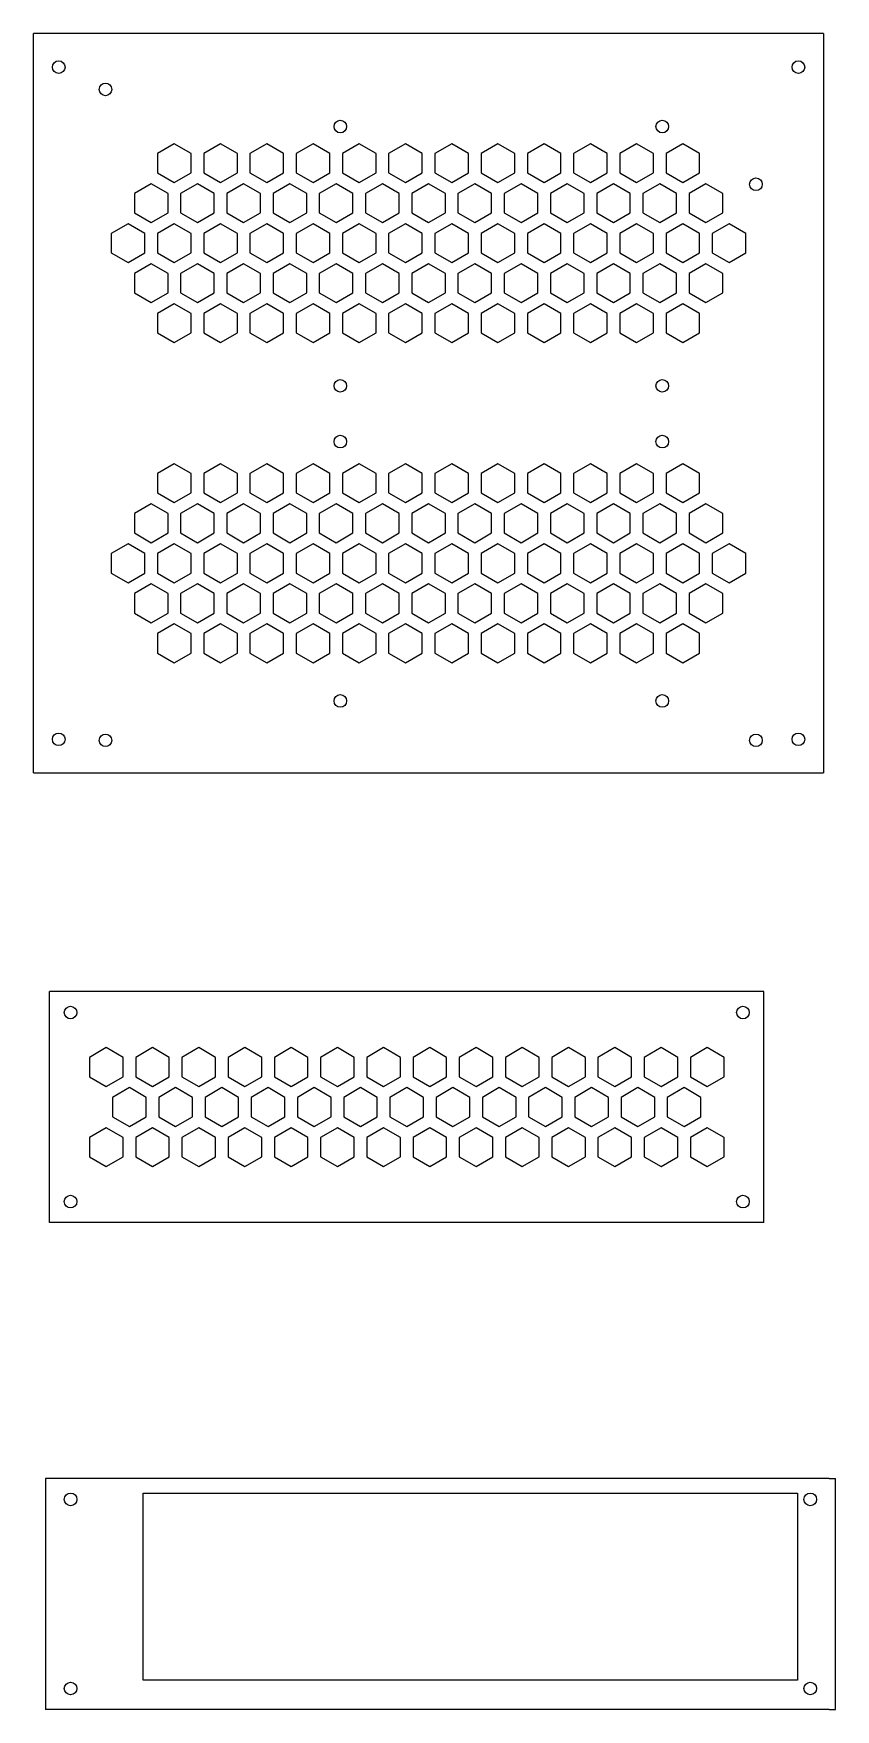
# Model space of a CAD drawing. Header units: millimetres. Extents: x 34 to 5984, y -3597 to 314.
# Drawn here: x 2943.1 to 3134, y -3597.3 to -3198.4 of the extents above; entities that cross this region are included whole.
import ezdxf

# ---------------------------------------------------------------- set-up
doc = ezdxf.new("R2010")
doc.units = ezdxf.units.MM

msp = doc.modelspace()

# ---------------------------------------------------------------- linework, layer by layer
for p, q in [((3131.146, -3198.371), (2943.146, -3198.371)), ((2943.146, -3374.371), (2943.146, -3198.371)), ((3131.146, -3198.371), (3131.146, -3374.371)), ((2943.146, -3374.371), (3131.146, -3374.371)), ((3116.95, -3426.406), (2946.95, -3426.406)), ((2946.95, -3481.406), (2946.95, -3426.406)), ((3116.95, -3481.406), (3116.95, -3426.406)), ((3116.95, -3481.406), (2946.95, -3481.406)), ((2947.464, -3542.3), (2945.964, -3542.3)), ((2945.964, -3542.3), (2945.964, -3597.3)), ((3132.464, -3542.3), (2947.464, -3542.3)), ((3132.464, -3542.3), (3133.964, -3542.3)), ((3133.964, -3597.3), (3133.964, -3542.3)), ((2947.464, -3597.3), (2945.964, -3597.3)), ((3132.464, -3597.3), (2947.464, -3597.3)), ((3132.464, -3597.3), (3133.964, -3597.3))]:
    msp.add_line(p, q)
at = {"color": 242, "true_color": 0xcd2027}
for p, q in [((2969.214, -3545.85), (3124.964, -3545.85)), ((2969.214, -3590.3), (2969.214, -3545.85)), ((3124.964, -3545.85), (3124.964, -3590.3)), ((3124.964, -3590.3), (2969.214, -3590.3))]:
    msp.add_line(p, q, dxfattribs=at)
at = {"color": 1}
for points in [[(2980.646, -3226.904), (2976.646, -3224.595), (2972.646, -3226.904), (2972.646, -3231.523), (2976.646, -3233.832), (2980.646, -3231.523)], [(2991.646, -3226.904), (2987.646, -3224.595), (2983.646, -3226.904), (2983.646, -3231.523), (2987.646, -3233.832), (2991.646, -3231.523)], [(3002.646, -3226.904), (2998.646, -3224.595), (2994.646, -3226.904), (2994.646, -3231.523), (2998.646, -3233.832), (3002.646, -3231.523)], [(3013.646, -3226.904), (3009.646, -3224.595), (3005.646, -3226.904), (3005.646, -3231.523), (3009.646, -3233.832), (3013.646, -3231.523)], [(3024.646, -3226.904), (3020.646, -3224.595), (3016.646, -3226.904), (3016.646, -3231.523), (3020.646, -3233.832), (3024.646, -3231.523)], [(3035.646, -3226.904), (3031.646, -3224.595), (3027.646, -3226.904), (3027.646, -3231.523), (3031.646, -3233.832), (3035.646, -3231.523)], [(3046.646, -3226.904), (3042.646, -3224.595), (3038.646, -3226.904), (3038.646, -3231.523), (3042.646, -3233.832), (3046.646, -3231.523)], [(3057.646, -3226.904), (3053.646, -3224.595), (3049.646, -3226.904), (3049.646, -3231.523), (3053.646, -3233.832), (3057.646, -3231.523)], [(3068.646, -3226.904), (3064.646, -3224.595), (3060.646, -3226.904), (3060.646, -3231.523), (3064.646, -3233.832), (3068.646, -3231.523)], [(3079.646, -3226.904), (3075.646, -3224.595), (3071.646, -3226.904), (3071.646, -3231.523), (3075.646, -3233.832), (3079.646, -3231.523)], [(3090.646, -3226.904), (3086.646, -3224.595), (3082.646, -3226.904), (3082.646, -3231.523), (3086.646, -3233.832), (3090.646, -3231.523)], [(3101.646, -3226.904), (3097.646, -3224.595), (3093.646, -3226.904), (3093.646, -3231.523), (3097.646, -3233.832), (3101.646, -3231.523)], [(2975.146, -3236.43), (2971.146, -3234.121), (2967.146, -3236.43), (2967.146, -3241.049), (2971.146, -3243.358), (2975.146, -3241.049)], [(2986.146, -3236.43), (2982.146, -3234.121), (2978.146, -3236.43), (2978.146, -3241.049), (2982.146, -3243.358), (2986.146, -3241.049)], [(2997.146, -3236.43), (2993.146, -3234.121), (2989.146, -3236.43), (2989.146, -3241.049), (2993.146, -3243.358), (2997.146, -3241.049)], [(3008.146, -3236.43), (3004.146, -3234.121), (3000.146, -3236.43), (3000.146, -3241.049), (3004.146, -3243.358), (3008.146, -3241.049)], [(3019.146, -3236.43), (3015.146, -3234.121), (3011.146, -3236.43), (3011.146, -3241.049), (3015.146, -3243.358), (3019.146, -3241.049)], [(3030.146, -3236.43), (3026.146, -3234.121), (3022.146, -3236.43), (3022.146, -3241.049), (3026.146, -3243.358), (3030.146, -3241.049)], [(3041.146, -3236.43), (3037.146, -3234.121), (3033.146, -3236.43), (3033.146, -3241.049), (3037.146, -3243.358), (3041.146, -3241.049)], [(3052.146, -3236.43), (3048.146, -3234.121), (3044.146, -3236.43), (3044.146, -3241.049), (3048.146, -3243.358), (3052.146, -3241.049)], [(3063.146, -3236.43), (3059.146, -3234.121), (3055.146, -3236.43), (3055.146, -3241.049), (3059.146, -3243.358), (3063.146, -3241.049)], [(3074.146, -3236.43), (3070.146, -3234.121), (3066.146, -3236.43), (3066.146, -3241.049), (3070.146, -3243.358), (3074.146, -3241.049)], [(3085.146, -3236.43), (3081.146, -3234.121), (3077.146, -3236.43), (3077.146, -3241.049), (3081.146, -3243.358), (3085.146, -3241.049)], [(3096.146, -3236.43), (3092.146, -3234.121), (3088.146, -3236.43), (3088.146, -3241.049), (3092.146, -3243.358), (3096.146, -3241.049)], [(3107.146, -3236.43), (3103.146, -3234.121), (3099.146, -3236.43), (3099.146, -3241.049), (3103.146, -3243.358), (3107.146, -3241.049)], [(2969.646, -3245.956), (2965.646, -3243.647), (2961.646, -3245.956), (2961.646, -3250.575), (2965.646, -3252.885), (2969.646, -3250.575)], [(2980.646, -3245.956), (2976.646, -3243.647), (2972.646, -3245.956), (2972.646, -3250.575), (2976.646, -3252.885), (2980.646, -3250.575)], [(2991.646, -3245.956), (2987.646, -3243.647), (2983.646, -3245.956), (2983.646, -3250.575), (2987.646, -3252.885), (2991.646, -3250.575)], [(3002.646, -3245.956), (2998.646, -3243.647), (2994.646, -3245.956), (2994.646, -3250.575), (2998.646, -3252.885), (3002.646, -3250.575)], [(3013.646, -3245.956), (3009.646, -3243.647), (3005.646, -3245.956), (3005.646, -3250.575), (3009.646, -3252.885), (3013.646, -3250.575)], [(3024.646, -3245.956), (3020.646, -3243.647), (3016.646, -3245.956), (3016.646, -3250.575), (3020.646, -3252.885), (3024.646, -3250.575)], [(3035.646, -3245.956), (3031.646, -3243.647), (3027.646, -3245.956), (3027.646, -3250.575), (3031.646, -3252.885), (3035.646, -3250.575)], [(3046.646, -3245.956), (3042.646, -3243.647), (3038.646, -3245.956), (3038.646, -3250.575), (3042.646, -3252.885), (3046.646, -3250.575)], [(3057.646, -3245.956), (3053.646, -3243.647), (3049.646, -3245.956), (3049.646, -3250.575), (3053.646, -3252.885), (3057.646, -3250.575)], [(3068.646, -3245.956), (3064.646, -3243.647), (3060.646, -3245.956), (3060.646, -3250.575), (3064.646, -3252.885), (3068.646, -3250.575)], [(3079.646, -3245.956), (3075.646, -3243.647), (3071.646, -3245.956), (3071.646, -3250.575), (3075.646, -3252.885), (3079.646, -3250.575)], [(3090.646, -3245.956), (3086.646, -3243.647), (3082.646, -3245.956), (3082.646, -3250.575), (3086.646, -3252.885), (3090.646, -3250.575)], [(3101.646, -3245.956), (3097.646, -3243.647), (3093.646, -3245.956), (3093.646, -3250.575), (3097.646, -3252.885), (3101.646, -3250.575)], [(3112.646, -3245.956), (3108.646, -3243.647), (3104.646, -3245.956), (3104.646, -3250.575), (3108.646, -3252.885), (3112.646, -3250.575)], [(2975.146, -3255.483), (2971.146, -3253.173), (2967.146, -3255.483), (2967.146, -3260.102), (2971.146, -3262.411), (2975.146, -3260.102)], [(2986.146, -3255.483), (2982.146, -3253.173), (2978.146, -3255.483), (2978.146, -3260.102), (2982.146, -3262.411), (2986.146, -3260.102)], [(2997.146, -3255.483), (2993.146, -3253.173), (2989.146, -3255.483), (2989.146, -3260.102), (2993.146, -3262.411), (2997.146, -3260.102)], [(3008.146, -3255.483), (3004.146, -3253.173), (3000.146, -3255.483), (3000.146, -3260.102), (3004.146, -3262.411), (3008.146, -3260.102)], [(3019.146, -3255.483), (3015.146, -3253.173), (3011.146, -3255.483), (3011.146, -3260.102), (3015.146, -3262.411), (3019.146, -3260.102)], [(3030.146, -3255.483), (3026.146, -3253.173), (3022.146, -3255.483), (3022.146, -3260.102), (3026.146, -3262.411), (3030.146, -3260.102)], [(3041.146, -3255.483), (3037.146, -3253.173), (3033.146, -3255.483), (3033.146, -3260.102), (3037.146, -3262.411), (3041.146, -3260.102)], [(3052.146, -3255.483), (3048.146, -3253.173), (3044.146, -3255.483), (3044.146, -3260.102), (3048.146, -3262.411), (3052.146, -3260.102)], [(3063.146, -3255.483), (3059.146, -3253.173), (3055.146, -3255.483), (3055.146, -3260.102), (3059.146, -3262.411), (3063.146, -3260.102)], [(3074.146, -3255.483), (3070.146, -3253.173), (3066.146, -3255.483), (3066.146, -3260.102), (3070.146, -3262.411), (3074.146, -3260.102)], [(3085.146, -3255.483), (3081.146, -3253.173), (3077.146, -3255.483), (3077.146, -3260.102), (3081.146, -3262.411), (3085.146, -3260.102)], [(3096.146, -3255.483), (3092.146, -3253.173), (3088.146, -3255.483), (3088.146, -3260.102), (3092.146, -3262.411), (3096.146, -3260.102)], [(3107.146, -3255.483), (3103.146, -3253.173), (3099.146, -3255.483), (3099.146, -3260.102), (3103.146, -3262.411), (3107.146, -3260.102)], [(2980.646, -3265.009), (2976.646, -3262.7), (2972.646, -3265.009), (2972.646, -3269.628), (2976.646, -3271.937), (2980.646, -3269.628)], [(2991.646, -3265.009), (2987.646, -3262.7), (2983.646, -3265.009), (2983.646, -3269.628), (2987.646, -3271.937), (2991.646, -3269.628)], [(3002.646, -3265.009), (2998.646, -3262.7), (2994.646, -3265.009), (2994.646, -3269.628), (2998.646, -3271.937), (3002.646, -3269.628)], [(3013.646, -3265.009), (3009.646, -3262.7), (3005.646, -3265.009), (3005.646, -3269.628), (3009.646, -3271.937), (3013.646, -3269.628)], [(3024.646, -3265.009), (3020.646, -3262.7), (3016.646, -3265.009), (3016.646, -3269.628), (3020.646, -3271.937), (3024.646, -3269.628)], [(3035.646, -3265.009), (3031.646, -3262.7), (3027.646, -3265.009), (3027.646, -3269.628), (3031.646, -3271.937), (3035.646, -3269.628)], [(3046.646, -3265.009), (3042.646, -3262.7), (3038.646, -3265.009), (3038.646, -3269.628), (3042.646, -3271.937), (3046.646, -3269.628)], [(3057.646, -3265.009), (3053.646, -3262.7), (3049.646, -3265.009), (3049.646, -3269.628), (3053.646, -3271.937), (3057.646, -3269.628)], [(3068.646, -3265.009), (3064.646, -3262.7), (3060.646, -3265.009), (3060.646, -3269.628), (3064.646, -3271.937), (3068.646, -3269.628)], [(3079.646, -3265.009), (3075.646, -3262.7), (3071.646, -3265.009), (3071.646, -3269.628), (3075.646, -3271.937), (3079.646, -3269.628)], [(3090.646, -3265.009), (3086.646, -3262.7), (3082.646, -3265.009), (3082.646, -3269.628), (3086.646, -3271.937), (3090.646, -3269.628)], [(3101.646, -3265.009), (3097.646, -3262.7), (3093.646, -3265.009), (3093.646, -3269.628), (3097.646, -3271.937), (3101.646, -3269.628)], [(2980.646, -3303.114), (2976.646, -3300.805), (2972.646, -3303.114), (2972.646, -3307.733), (2976.646, -3310.042), (2980.646, -3307.733)], [(2991.646, -3303.114), (2987.646, -3300.805), (2983.646, -3303.114), (2983.646, -3307.733), (2987.646, -3310.042), (2991.646, -3307.733)], [(3002.646, -3303.114), (2998.646, -3300.805), (2994.646, -3303.114), (2994.646, -3307.733), (2998.646, -3310.042), (3002.646, -3307.733)], [(3013.646, -3303.114), (3009.646, -3300.805), (3005.646, -3303.114), (3005.646, -3307.733), (3009.646, -3310.042), (3013.646, -3307.733)], [(3024.646, -3303.114), (3020.646, -3300.805), (3016.646, -3303.114), (3016.646, -3307.733), (3020.646, -3310.042), (3024.646, -3307.733)], [(3035.646, -3303.114), (3031.646, -3300.805), (3027.646, -3303.114), (3027.646, -3307.733), (3031.646, -3310.042), (3035.646, -3307.733)], [(3046.646, -3303.114), (3042.646, -3300.805), (3038.646, -3303.114), (3038.646, -3307.733), (3042.646, -3310.042), (3046.646, -3307.733)], [(3057.646, -3303.114), (3053.646, -3300.805), (3049.646, -3303.114), (3049.646, -3307.733), (3053.646, -3310.042), (3057.646, -3307.733)], [(3068.646, -3303.114), (3064.646, -3300.805), (3060.646, -3303.114), (3060.646, -3307.733), (3064.646, -3310.042), (3068.646, -3307.733)], [(3079.646, -3303.114), (3075.646, -3300.805), (3071.646, -3303.114), (3071.646, -3307.733), (3075.646, -3310.042), (3079.646, -3307.733)], [(3090.646, -3303.114), (3086.646, -3300.805), (3082.646, -3303.114), (3082.646, -3307.733), (3086.646, -3310.042), (3090.646, -3307.733)], [(3101.646, -3303.114), (3097.646, -3300.805), (3093.646, -3303.114), (3093.646, -3307.733), (3097.646, -3310.042), (3101.646, -3307.733)], [(2975.146, -3312.64), (2971.146, -3310.331), (2967.146, -3312.64), (2967.146, -3317.259), (2971.146, -3319.569), (2975.146, -3317.259)], [(2986.146, -3312.64), (2982.146, -3310.331), (2978.146, -3312.64), (2978.146, -3317.259), (2982.146, -3319.569), (2986.146, -3317.259)], [(2997.146, -3312.64), (2993.146, -3310.331), (2989.146, -3312.64), (2989.146, -3317.259), (2993.146, -3319.569), (2997.146, -3317.259)], [(3008.146, -3312.64), (3004.146, -3310.331), (3000.146, -3312.64), (3000.146, -3317.259), (3004.146, -3319.569), (3008.146, -3317.259)], [(3019.146, -3312.64), (3015.146, -3310.331), (3011.146, -3312.64), (3011.146, -3317.259), (3015.146, -3319.569), (3019.146, -3317.259)], [(3030.146, -3312.64), (3026.146, -3310.331), (3022.146, -3312.64), (3022.146, -3317.259), (3026.146, -3319.569), (3030.146, -3317.259)], [(3041.146, -3312.64), (3037.146, -3310.331), (3033.146, -3312.64), (3033.146, -3317.259), (3037.146, -3319.569), (3041.146, -3317.259)], [(3052.146, -3312.64), (3048.146, -3310.331), (3044.146, -3312.64), (3044.146, -3317.259), (3048.146, -3319.569), (3052.146, -3317.259)], [(3063.146, -3312.64), (3059.146, -3310.331), (3055.146, -3312.64), (3055.146, -3317.259), (3059.146, -3319.569), (3063.146, -3317.259)], [(3074.146, -3312.64), (3070.146, -3310.331), (3066.146, -3312.64), (3066.146, -3317.259), (3070.146, -3319.569), (3074.146, -3317.259)], [(3085.146, -3312.64), (3081.146, -3310.331), (3077.146, -3312.64), (3077.146, -3317.259), (3081.146, -3319.569), (3085.146, -3317.259)], [(3096.146, -3312.64), (3092.146, -3310.331), (3088.146, -3312.64), (3088.146, -3317.259), (3092.146, -3319.569), (3096.146, -3317.259)], [(3107.146, -3312.64), (3103.146, -3310.331), (3099.146, -3312.64), (3099.146, -3317.259), (3103.146, -3319.569), (3107.146, -3317.259)], [(2969.646, -3322.167), (2965.646, -3319.857), (2961.646, -3322.167), (2961.646, -3326.786), (2965.646, -3329.095), (2969.646, -3326.786)], [(2980.646, -3322.167), (2976.646, -3319.857), (2972.646, -3322.167), (2972.646, -3326.786), (2976.646, -3329.095), (2980.646, -3326.786)], [(2991.646, -3322.167), (2987.646, -3319.857), (2983.646, -3322.167), (2983.646, -3326.786), (2987.646, -3329.095), (2991.646, -3326.786)], [(3002.646, -3322.167), (2998.646, -3319.857), (2994.646, -3322.167), (2994.646, -3326.786), (2998.646, -3329.095), (3002.646, -3326.786)], [(3013.646, -3322.167), (3009.646, -3319.857), (3005.646, -3322.167), (3005.646, -3326.786), (3009.646, -3329.095), (3013.646, -3326.786)], [(3024.646, -3322.167), (3020.646, -3319.857), (3016.646, -3322.167), (3016.646, -3326.786), (3020.646, -3329.095), (3024.646, -3326.786)], [(3035.646, -3322.167), (3031.646, -3319.857), (3027.646, -3322.167), (3027.646, -3326.786), (3031.646, -3329.095), (3035.646, -3326.786)], [(3046.646, -3322.167), (3042.646, -3319.857), (3038.646, -3322.167), (3038.646, -3326.786), (3042.646, -3329.095), (3046.646, -3326.786)], [(3057.646, -3322.167), (3053.646, -3319.857), (3049.646, -3322.167), (3049.646, -3326.786), (3053.646, -3329.095), (3057.646, -3326.786)], [(3068.646, -3322.167), (3064.646, -3319.857), (3060.646, -3322.167), (3060.646, -3326.786), (3064.646, -3329.095), (3068.646, -3326.786)], [(3079.646, -3322.167), (3075.646, -3319.857), (3071.646, -3322.167), (3071.646, -3326.786), (3075.646, -3329.095), (3079.646, -3326.786)], [(3090.646, -3322.167), (3086.646, -3319.857), (3082.646, -3322.167), (3082.646, -3326.786), (3086.646, -3329.095), (3090.646, -3326.786)], [(3101.646, -3322.167), (3097.646, -3319.857), (3093.646, -3322.167), (3093.646, -3326.786), (3097.646, -3329.095), (3101.646, -3326.786)], [(3112.646, -3322.167), (3108.646, -3319.857), (3104.646, -3322.167), (3104.646, -3326.786), (3108.646, -3329.095), (3112.646, -3326.786)], [(2975.146, -3331.693), (2971.146, -3329.384), (2967.146, -3331.693), (2967.146, -3336.312), (2971.146, -3338.621), (2975.146, -3336.312)], [(2986.146, -3331.693), (2982.146, -3329.384), (2978.146, -3331.693), (2978.146, -3336.312), (2982.146, -3338.621), (2986.146, -3336.312)], [(2997.146, -3331.693), (2993.146, -3329.384), (2989.146, -3331.693), (2989.146, -3336.312), (2993.146, -3338.621), (2997.146, -3336.312)], [(3008.146, -3331.693), (3004.146, -3329.384), (3000.146, -3331.693), (3000.146, -3336.312), (3004.146, -3338.621), (3008.146, -3336.312)], [(3019.146, -3331.693), (3015.146, -3329.384), (3011.146, -3331.693), (3011.146, -3336.312), (3015.146, -3338.621), (3019.146, -3336.312)], [(3030.146, -3331.693), (3026.146, -3329.384), (3022.146, -3331.693), (3022.146, -3336.312), (3026.146, -3338.621), (3030.146, -3336.312)], [(3041.146, -3331.693), (3037.146, -3329.384), (3033.146, -3331.693), (3033.146, -3336.312), (3037.146, -3338.621), (3041.146, -3336.312)], [(3052.146, -3331.693), (3048.146, -3329.384), (3044.146, -3331.693), (3044.146, -3336.312), (3048.146, -3338.621), (3052.146, -3336.312)], [(3063.146, -3331.693), (3059.146, -3329.384), (3055.146, -3331.693), (3055.146, -3336.312), (3059.146, -3338.621), (3063.146, -3336.312)], [(3074.146, -3331.693), (3070.146, -3329.384), (3066.146, -3331.693), (3066.146, -3336.312), (3070.146, -3338.621), (3074.146, -3336.312)], [(3085.146, -3331.693), (3081.146, -3329.384), (3077.146, -3331.693), (3077.146, -3336.312), (3081.146, -3338.621), (3085.146, -3336.312)], [(3096.146, -3331.693), (3092.146, -3329.384), (3088.146, -3331.693), (3088.146, -3336.312), (3092.146, -3338.621), (3096.146, -3336.312)], [(3107.146, -3331.693), (3103.146, -3329.384), (3099.146, -3331.693), (3099.146, -3336.312), (3103.146, -3338.621), (3107.146, -3336.312)], [(2980.646, -3341.219), (2976.646, -3338.91), (2972.646, -3341.219), (2972.646, -3345.838), (2976.646, -3348.147), (2980.646, -3345.838)], [(2991.646, -3341.219), (2987.646, -3338.91), (2983.646, -3341.219), (2983.646, -3345.838), (2987.646, -3348.147), (2991.646, -3345.838)], [(3002.646, -3341.219), (2998.646, -3338.91), (2994.646, -3341.219), (2994.646, -3345.838), (2998.646, -3348.147), (3002.646, -3345.838)], [(3013.646, -3341.219), (3009.646, -3338.91), (3005.646, -3341.219), (3005.646, -3345.838), (3009.646, -3348.147), (3013.646, -3345.838)], [(3024.646, -3341.219), (3020.646, -3338.91), (3016.646, -3341.219), (3016.646, -3345.838), (3020.646, -3348.147), (3024.646, -3345.838)], [(3035.646, -3341.219), (3031.646, -3338.91), (3027.646, -3341.219), (3027.646, -3345.838), (3031.646, -3348.147), (3035.646, -3345.838)], [(3046.646, -3341.219), (3042.646, -3338.91), (3038.646, -3341.219), (3038.646, -3345.838), (3042.646, -3348.147), (3046.646, -3345.838)], [(3057.646, -3341.219), (3053.646, -3338.91), (3049.646, -3341.219), (3049.646, -3345.838), (3053.646, -3348.147), (3057.646, -3345.838)], [(3068.646, -3341.219), (3064.646, -3338.91), (3060.646, -3341.219), (3060.646, -3345.838), (3064.646, -3348.147), (3068.646, -3345.838)], [(3079.646, -3341.219), (3075.646, -3338.91), (3071.646, -3341.219), (3071.646, -3345.838), (3075.646, -3348.147), (3079.646, -3345.838)], [(3090.646, -3341.219), (3086.646, -3338.91), (3082.646, -3341.219), (3082.646, -3345.838), (3086.646, -3348.147), (3090.646, -3345.838)], [(3101.646, -3341.219), (3097.646, -3338.91), (3093.646, -3341.219), (3093.646, -3345.838), (3097.646, -3348.147), (3101.646, -3345.838)], [(2964.45, -3442.07), (2960.45, -3439.761), (2956.45, -3442.07), (2956.45, -3446.689), (2960.45, -3448.998), (2964.45, -3446.689)], [(2975.45, -3442.07), (2971.45, -3439.761), (2967.45, -3442.07), (2967.45, -3446.689), (2971.45, -3448.998), (2975.45, -3446.689)], [(2986.45, -3442.07), (2982.45, -3439.761), (2978.45, -3442.07), (2978.45, -3446.689), (2982.45, -3448.998), (2986.45, -3446.689)], [(2997.45, -3442.07), (2993.45, -3439.761), (2989.45, -3442.07), (2989.45, -3446.689), (2993.45, -3448.998), (2997.45, -3446.689)], [(3008.45, -3442.07), (3004.45, -3439.761), (3000.45, -3442.07), (3000.45, -3446.689), (3004.45, -3448.998), (3008.45, -3446.689)], [(3019.45, -3442.07), (3015.45, -3439.761), (3011.45, -3442.07), (3011.45, -3446.689), (3015.45, -3448.998), (3019.45, -3446.689)], [(3030.45, -3442.07), (3026.45, -3439.761), (3022.45, -3442.07), (3022.45, -3446.689), (3026.45, -3448.998), (3030.45, -3446.689)], [(3041.45, -3442.07), (3037.45, -3439.761), (3033.45, -3442.07), (3033.45, -3446.689), (3037.45, -3448.998), (3041.45, -3446.689)], [(3052.45, -3442.07), (3048.45, -3439.761), (3044.45, -3442.07), (3044.45, -3446.689), (3048.45, -3448.998), (3052.45, -3446.689)], [(3063.45, -3442.07), (3059.45, -3439.761), (3055.45, -3442.07), (3055.45, -3446.689), (3059.45, -3448.998), (3063.45, -3446.689)], [(3074.45, -3442.07), (3070.45, -3439.761), (3066.45, -3442.07), (3066.45, -3446.689), (3070.45, -3448.998), (3074.45, -3446.689)], [(3085.45, -3442.07), (3081.45, -3439.761), (3077.45, -3442.07), (3077.45, -3446.689), (3081.45, -3448.998), (3085.45, -3446.689)], [(3096.45, -3442.07), (3092.45, -3439.761), (3088.45, -3442.07), (3088.45, -3446.689), (3092.45, -3448.998), (3096.45, -3446.689)], [(3107.45, -3442.07), (3103.45, -3439.761), (3099.45, -3442.07), (3099.45, -3446.689), (3103.45, -3448.998), (3107.45, -3446.689)], [(2969.95, -3451.596), (2965.95, -3449.287), (2961.95, -3451.596), (2961.95, -3456.215), (2965.95, -3458.525), (2969.95, -3456.215)], [(2980.95, -3451.596), (2976.95, -3449.287), (2972.95, -3451.596), (2972.95, -3456.215), (2976.95, -3458.525), (2980.95, -3456.215)], [(2991.95, -3451.596), (2987.95, -3449.287), (2983.95, -3451.596), (2983.95, -3456.215), (2987.95, -3458.525), (2991.95, -3456.215)], [(3002.95, -3451.596), (2998.95, -3449.287), (2994.95, -3451.596), (2994.95, -3456.215), (2998.95, -3458.525), (3002.95, -3456.215)], [(3013.95, -3451.596), (3009.95, -3449.287), (3005.95, -3451.596), (3005.95, -3456.215), (3009.95, -3458.525), (3013.95, -3456.215)], [(3024.95, -3451.596), (3020.95, -3449.287), (3016.95, -3451.596), (3016.95, -3456.215), (3020.95, -3458.525), (3024.95, -3456.215)], [(3035.95, -3451.596), (3031.95, -3449.287), (3027.95, -3451.596), (3027.95, -3456.215), (3031.95, -3458.525), (3035.95, -3456.215)], [(3046.95, -3451.596), (3042.95, -3449.287), (3038.95, -3451.596), (3038.95, -3456.215), (3042.95, -3458.525), (3046.95, -3456.215)], [(3057.95, -3451.596), (3053.95, -3449.287), (3049.95, -3451.596), (3049.95, -3456.215), (3053.95, -3458.525), (3057.95, -3456.215)], [(3068.95, -3451.596), (3064.95, -3449.287), (3060.95, -3451.596), (3060.95, -3456.215), (3064.95, -3458.525), (3068.95, -3456.215)], [(3079.95, -3451.596), (3075.95, -3449.287), (3071.95, -3451.596), (3071.95, -3456.215), (3075.95, -3458.525), (3079.95, -3456.215)], [(3090.95, -3451.596), (3086.95, -3449.287), (3082.95, -3451.596), (3082.95, -3456.215), (3086.95, -3458.525), (3090.95, -3456.215)], [(3101.95, -3451.596), (3097.95, -3449.287), (3093.95, -3451.596), (3093.95, -3456.215), (3097.95, -3458.525), (3101.95, -3456.215)], [(2964.45, -3461.123), (2960.45, -3458.813), (2956.45, -3461.123), (2956.45, -3465.742), (2960.45, -3468.051), (2964.45, -3465.742)], [(2975.45, -3461.123), (2971.45, -3458.813), (2967.45, -3461.123), (2967.45, -3465.742), (2971.45, -3468.051), (2975.45, -3465.742)], [(2986.45, -3461.123), (2982.45, -3458.813), (2978.45, -3461.123), (2978.45, -3465.742), (2982.45, -3468.051), (2986.45, -3465.742)], [(2997.45, -3461.123), (2993.45, -3458.813), (2989.45, -3461.123), (2989.45, -3465.742), (2993.45, -3468.051), (2997.45, -3465.742)], [(3008.45, -3461.123), (3004.45, -3458.813), (3000.45, -3461.123), (3000.45, -3465.742), (3004.45, -3468.051), (3008.45, -3465.742)], [(3019.45, -3461.123), (3015.45, -3458.813), (3011.45, -3461.123), (3011.45, -3465.742), (3015.45, -3468.051), (3019.45, -3465.742)], [(3030.45, -3461.123), (3026.45, -3458.813), (3022.45, -3461.123), (3022.45, -3465.742), (3026.45, -3468.051), (3030.45, -3465.742)], [(3041.45, -3461.123), (3037.45, -3458.813), (3033.45, -3461.123), (3033.45, -3465.742), (3037.45, -3468.051), (3041.45, -3465.742)], [(3052.45, -3461.123), (3048.45, -3458.813), (3044.45, -3461.123), (3044.45, -3465.742), (3048.45, -3468.051), (3052.45, -3465.742)], [(3063.45, -3461.123), (3059.45, -3458.813), (3055.45, -3461.123), (3055.45, -3465.742), (3059.45, -3468.051), (3063.45, -3465.742)], [(3074.45, -3461.123), (3070.45, -3458.813), (3066.45, -3461.123), (3066.45, -3465.742), (3070.45, -3468.051), (3074.45, -3465.742)], [(3085.45, -3461.123), (3081.45, -3458.813), (3077.45, -3461.123), (3077.45, -3465.742), (3081.45, -3468.051), (3085.45, -3465.742)], [(3096.45, -3461.123), (3092.45, -3458.813), (3088.45, -3461.123), (3088.45, -3465.742), (3092.45, -3468.051), (3096.45, -3465.742)], [(3107.45, -3461.123), (3103.45, -3458.813), (3099.45, -3461.123), (3099.45, -3465.742), (3103.45, -3468.051), (3107.45, -3465.742)]]:
    msp.add_lwpolyline(points, close=True, dxfattribs=at)
for centre in [(2949.146, -3206.371), (3125.146, -3206.371), (2960.266, -3211.681), (3016.146, -3220.511), (3092.746, -3220.511), (3115.046, -3234.241), (3016.146, -3282.231), (3092.746, -3282.231), (3016.146, -3295.511), (3092.746, -3295.511), (3016.146, -3357.231), (3092.746, -3357.231), (2949.146, -3366.371), (2960.266, -3366.621), (3115.046, -3366.621), (3125.146, -3366.371), (2951.95, -3431.406), (3111.95, -3431.406), (2951.95, -3476.406), (3111.95, -3476.406), (2951.964, -3547.3), (3127.964, -3547.3), (2951.964, -3592.3), (3127.964, -3592.3)]:
    msp.add_circle(centre, 1.5, dxfattribs=at)

doc.saveas('drawing.dxf')
